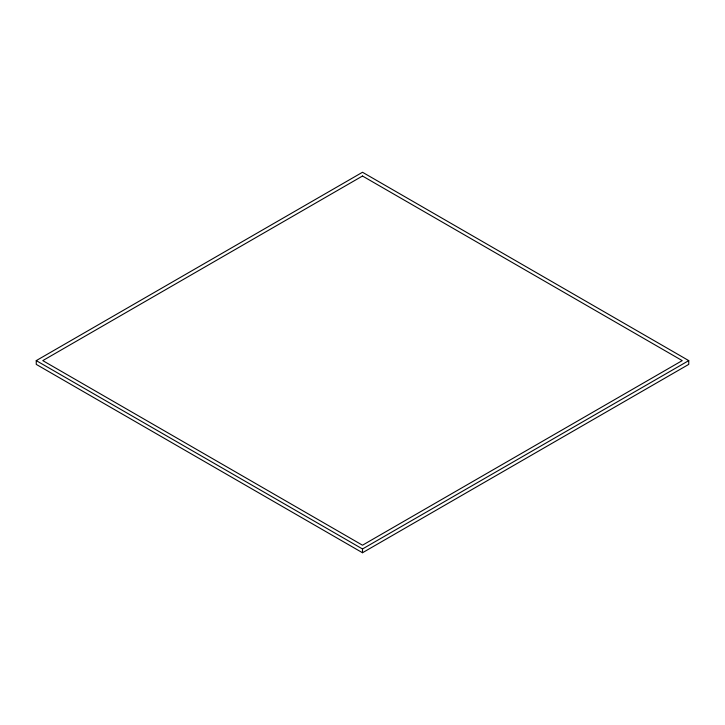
<?xml version="1.0" encoding="UTF-8"?>
<svg xmlns="http://www.w3.org/2000/svg" width="725" height="725" viewBox="0 0 725 725"><rect width="100%" height="100%" fill="white"/><g stroke="black" fill="none" stroke-linecap="round" stroke-linejoin="round"><path stroke-width="1.09" d="M36.25 360.615L362.5 172.26L688.75 360.615L688.75 364.385L362.5 552.74L36.25 364.385L36.25 360.615L362.5 548.979L688.75 360.615M362.5 548.979L362.5 552.74M362.5 176.021L42.775 360.615L362.5 545.209L682.225 360.615L362.5 176.021"/></g></svg>
